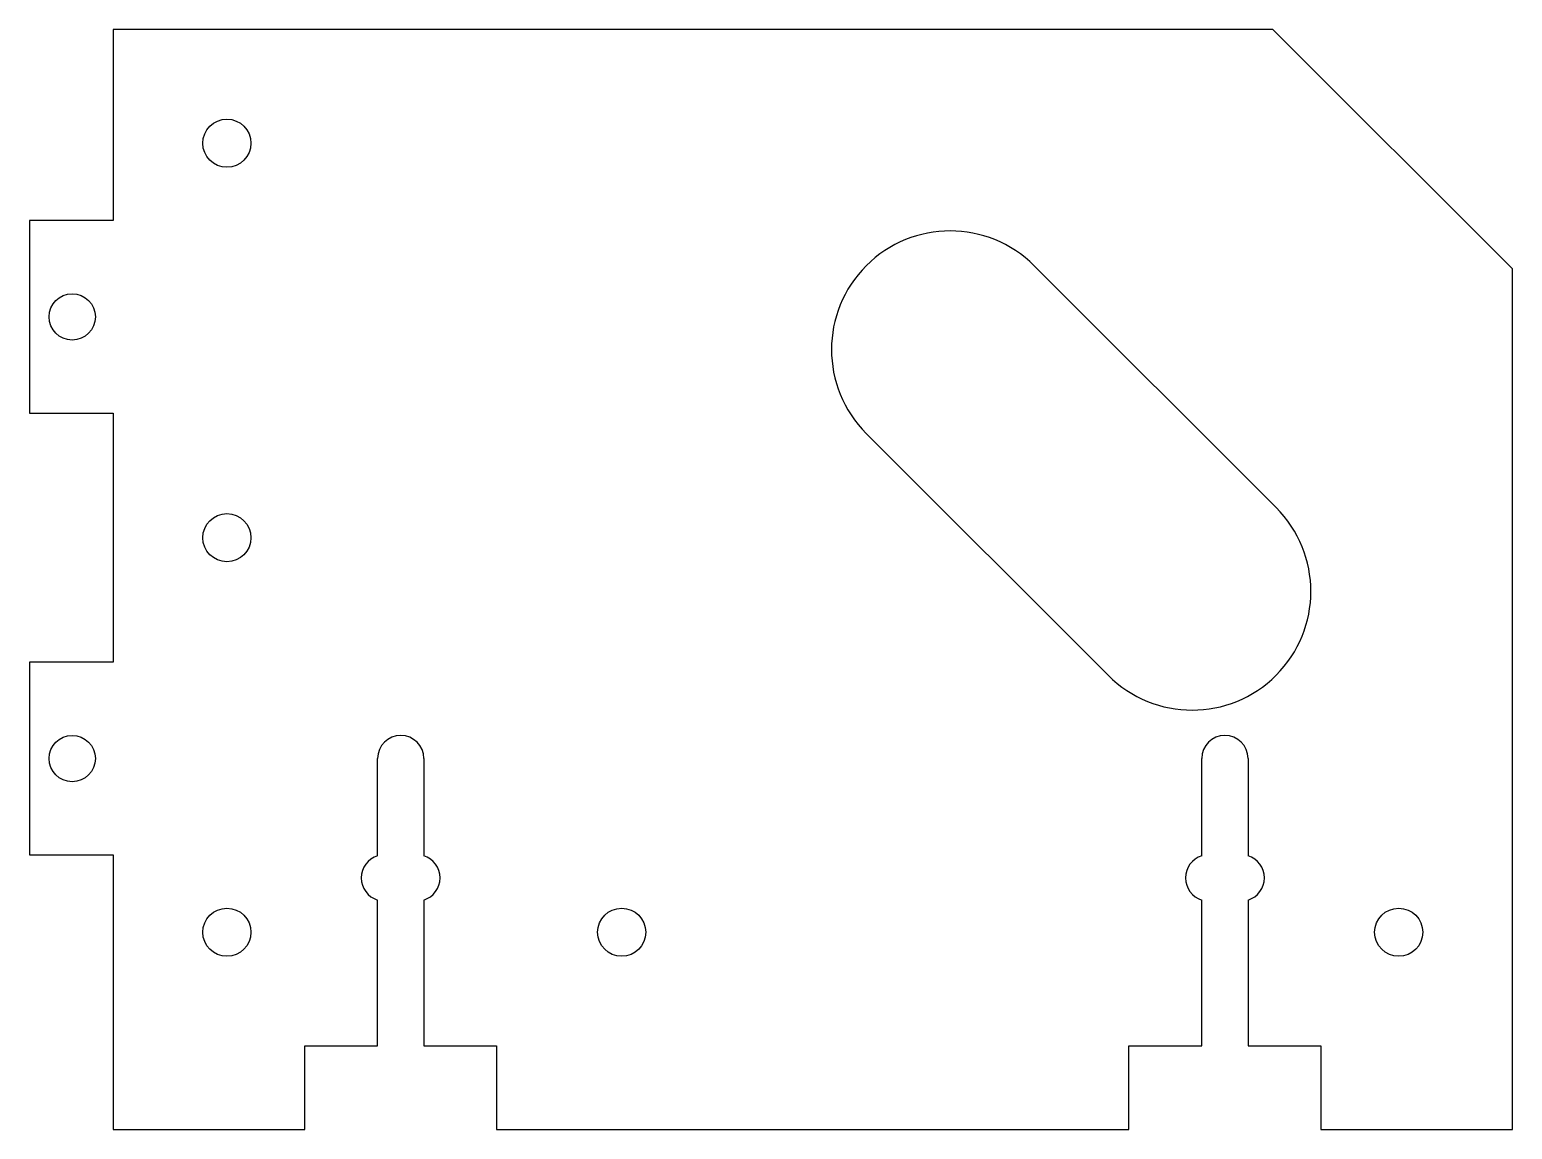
# Model space of a CAD drawing. Header units: inches. Extents: x 0 to 7.75, y 0 to 5.75.
import ezdxf

# ---------------------------------------------------------------- set-up
doc = ezdxf.new("R2010")
doc.units = ezdxf.units.IN
doc.header["$MEASUREMENT"] = 0

msp = doc.modelspace()

# ---------------------------------------------------------------- linework, layer by layer
for p, q in [((6.5016, 5.7539), (0.4336, 5.7539)), ((0.4336, 5.7539), (0.4336, 4.7539)), ((7.7539, 4.5016), (6.5016, 5.7539)), ((0.4336, 4.7539), (-0.0039, 4.7539)), ((-0.0039, 4.7539), (-0.0039, 3.7461)), ((5.2517, 4.5179), (6.5179, 3.2517)), ((7.7539, -0.0039), (7.7539, 4.5016)), ((-0.0039, 3.7461), (0.4336, 3.7461)), ((0.4336, 3.7461), (0.4336, 2.4414)), ((5.6396, 2.3733), (4.3733, 3.6396)), ((0.4336, 2.4414), (-0.0039, 2.4414)), ((-0.0039, 2.4414), (-0.0039, 1.4336)), ((1.8164, 1.4281), (1.8164, 1.9375)), ((2.0586, 1.9375), (2.0586, 1.4281)), ((6.1289, 1.4281), (6.1289, 1.9375)), ((6.3711, 1.9375), (6.3711, 1.4281)), ((-0.0039, 1.4336), (0.4336, 1.4336)), ((0.4336, 1.4336), (0.4336, -0.0039)), ((1.8164, 0.4336), (1.8164, 1.1969)), ((2.0586, 1.1969), (2.0586, 0.4336)), ((6.1289, 0.4336), (6.1289, 1.1969)), ((6.3711, 1.1969), (6.3711, 0.4336)), ((1.4354, -0.0039), (1.4354, 0.4336)), ((1.4354, 0.4336), (1.8164, 0.4336)), ((2.0586, 0.4336), (2.4396, 0.4336)), ((2.4396, 0.4336), (2.4396, -0.0039)), ((5.7479, -0.0039), (5.7479, 0.4336)), ((5.7479, 0.4336), (6.1289, 0.4336)), ((6.3711, 0.4336), (6.7521, 0.4336)), ((6.7521, 0.4336), (6.7521, -0.0039)), ((0.4336, -0.0039), (1.4354, -0.0039)), ((2.4396, -0.0039), (5.7479, -0.0039)), ((6.7521, -0.0039), (7.7539, -0.0039))]:
    msp.add_line(p, q)
for centre, radius in [((1.0281, 5.1594), 0.126), ((0.2187, 4.25), 0.1211), ((1.0281, 3.0938), 0.126), ((0.2187, 1.9375), 0.1211), ((1.0281, 1.0281), 0.126), ((3.0938, 1.0281), 0.126), ((7.1594, 1.0281), 0.126)]:
    msp.add_circle(centre, radius)
for centre, radius, start, end in [((4.8125, 4.0787), 0.6211, -315, -135), ((6.0787, 2.8125), 0.6211, -135, 45), ((1.9375, 1.9375), 0.1211, 360, 540), ((6.25, 1.9375), 0.1211, 360, 540), ((1.8523, 1.3125), 0.1211, -252.79164, -107.20836), ((2.0227, 1.3125), 0.1211, -72.79164, 72.79164), ((6.1648, 1.3125), 0.1211, -252.79164, -107.20836), ((6.3352, 1.3125), 0.1211, -72.79164, 72.79164)]:
    msp.add_arc(centre, radius, start, end)

doc.saveas('drawing.dxf')
